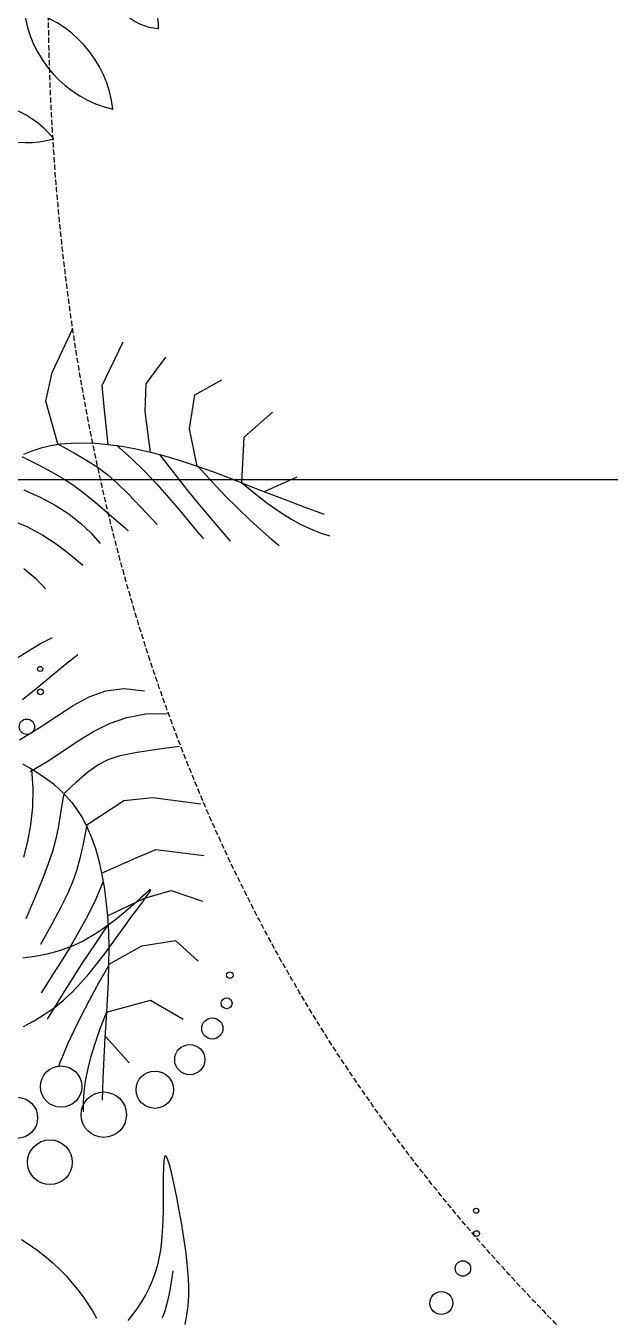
# Model space of a CAD drawing. Header units: millimetres. Extents: x -1030105 to 906887, y -616134 to 1220667.
# Drawn here: x -103531 to -102164, y 508935 to 511956 of the extents above; entities that cross this region are included whole.
import ezdxf
from ezdxf.enums import TextEntityAlignment as Align

# ---------------------------------------------------------------- set-up
doc = ezdxf.new("R2010")
doc.units = ezdxf.units.MM
doc.header["$MEASUREMENT"] = 0
for name, pattern in [('CENTER', [2, 1.25, -0.25, 0.25, -0.25]), ('DASH', [0.35, 0.25, -0.1]), ('DASHED', [0.75, 0.5, -0.25])]:
    doc.linetypes.add(name, pattern=pattern)
doc.layers.add('A-Furniture', color=143, linetype='Continuous')
doc.layers.add('A-Tree', color=98, linetype='Continuous')
doc.layers.add('A-Wall', color=6, linetype='Continuous', lineweight=9)
doc.styles.add('Arial_Bold', font='arialbd.ttf')

# ---------------------------------------------------------------- blocks, each defined once
blk = doc.blocks.new('FUR')
at = {"layer": 'A-Furniture', "color": 8, "linetype": 'DASH', "ltscale": 50}
blk.add_ellipse((-53035.26949044026, -10910.52595339995), major_axis=(-3439.503107609407, -3378.204462451687), ratio=0.7052025209358396, start_param=4.920108261293295, end_param=7.240346205038929, dxfattribs=at)
blk.add_open_spline([(-52657.18174468336, -15419.7190256638), (-53684.68530343773, -15761.4550650951), (-55944.28394347202, -15850.41732849472), (-58636.63205547673, -13705.47419053549), (-59018.49773840173, -10052.23631551804), (-57876.11176995137, -7685.960731683532), (-56880.61459291968, -6548.248811861849), (-56782.67322703003, -6441.870720701991)], degree=3, knots=[18289.98314026606, 18289.98314026606, 18289.98314026606, 18289.98314026606, 21462.80248467822, 24520.47386172318, 27657.55730020549, 31678.73250156143, 32103.72514403899, 32103.72514403899, 32103.72514403899, 32103.72514403899], dxfattribs=at)
blk = doc.blocks.new('12PPLT06')
at = {"color": 0, "linetype": 'ByBlock'}
for centre, radius, start, end in [((0.05000580291221723, 0.4504235863594772), 0.05243733333333332, 125.4093320015279, 202.7100879987564), ((-0.02874894708781284, 0.4729173363594157), 0.05243733333333332, 305.409332001528, 22.71008799875637), ((0.1770898862455468, 0.4065607530261275), 0.1137750833333333, 133.8116859996644, 194.3077339994046), ((-0.01192153042109112, 0.4605457530260821), 0.1137750833333333, 313.8116859996644, 14.3077339994046), ((-0.08610736375441519, 0.4282650030260982), 0.08348141666666667, 149.4737229994703, 231.7585849989431), ((-0.209690947087779, 0.4051008363594235), 0.08348141666666667, 329.4737229994703, 51.7585849989431), ((-0.02870544708775213, 0.4858358363594562), 0.08172058333333332, 192.3059549989146, 259.6848969995538), ((-0.1231813637544903, 0.388018753026131), 0.08172058333333332, 12.30595499891467, 79.68489699955371), ((0.2574144695788618, 0.4291249196928106), 0.1143496666666667, 163.4642289982347, 212.7905639989496), ((0.05166538624553851, 0.3997421696927859), 0.1143496666666667, 343.4642289982347, 32.79056399894964), ((-0.1922265304211734, 0.4144898363594223), 0.04510308333333333, 146.8150689989245, 244.0193430010408), ((-0.2497319470877528, 0.3986316696928043), 0.04510308333333333, 326.8150689989245, 64.01934300104078), ((0.2788443029122618, 0.349260669692768), 0.0671975, 104.1003569999932, 168.4650159990404), ((0.1966333029122396, 0.4278707530261272), 0.0671975, 284.1003569999932, 348.4650159990404), ((0.04061563624554765, 0.3678615030261199), 0.06638033333333333, 145.5247849991495, 220.8327339997949), ((-0.06433119708776758, 0.3620330863594745), 0.06638033333333333, 325.5247849991495, 40.83273399979491), ((0.3554936362455763, 0.2580414196927734), 0.1178019166666666, 100.3005050002654, 160.4476489979855), ((0.2234203862454933, 0.4133692530261044), 0.1178019166666666, 280.3005050002654, 340.4476489979855), ((-0.2982741137544664, 0.2994408363594232), 0.05821033333333332, 25.45365099960478, 116.6851970002433), ((0.2042821362455314, 0.3047935863594091), 0.05733175, 103.8913860003663, 198.9039470001594), ((0.1362783862455217, 0.3418740030261063), 0.05733175, 283.8913860003663, 18.90394700015941), ((-0.2718556137544894, 0.3764686696927697), 0.05821033333333332, 205.4536509996048, 296.6851970002433), ((-0.1618326970877888, 0.3338885863594498), 0.05570899999999999, 168.8066020017208, 257.6390980000355), ((-0.2284075304211157, 0.2902852530260986), 0.05570899999999999, 348.8066020017208, 77.6390980000354), ((-0.2877341970878433, 0.3336924196927953), 0.081791, 183.318928997754, 263.1903649993824), ((-0.3790860304211421, 0.2477432530261297), 0.081791, 3.318928997754036, 83.1903649993824), ((0.3801633862454992, 0.2704886696927815), 0.06404974999999999, 122.5817349989141, 207.1799880000926), ((0.2886953862455428, 0.295201419692745), 0.06404974999999999, 302.5817349989142, 27.17998800009267), ((-0.3812560304211203, 0.2554981696927712), 0.03687258333333333, 163.4933460002688, 274.4697340005599), ((-0.4137354470877881, 0.2292142530261572), 0.03687258333333333, 343.4933460002688, 94.46973400055995), ((0.4133008862455654, 0.1913606696927843), 0.04460749999999999, 59.98145399876235, 155.6675900021344), ((0.3949721362455421, 0.2483642530260965), 0.04460749999999999, 239.9814539987623, 335.6675900021344), ((0.3410773862455088, 0.143559919692791), 0.06633966666666666, 86.02821899989966, 161.3697620011935), ((0.2828089695789231, 0.2309330863594425), 0.06633966666666666, 266.0282189998997, 341.3697620011936), ((-0.3534903637544176, 0.1337669196927607), 0.06314383333333333, 22.57230599832171, 98.33354300052417), ((-0.3043353637544826, 0.2204817530261494), 0.06314383333333333, 202.5723059983217, 278.3335430005242), ((-0.4032495304211281, 0.08753425302614914), 0.08471958333333332, 69.72013800043797, 135.6489100009364), ((-0.4344656137544618, 0.2262255863594476), 0.08471958333333332, 249.720138000438, 315.6489100009364), ((0.4301350529121919, 0.07267058635943613), 0.09187275, 64.73526299976963, 140.5781150001319), ((0.398375552912178, 0.214096753026098), 0.09187275, 244.7352629997696, 320.5781150001318), ((-0.4154846970877699, 0.1406452530261504), 0.07996766666666667, 210.9482359987117, 290.5783939994005), ((-0.4559597804211464, 0.02465575302611001), 0.07996766666666667, 30.9482359987117, 110.5783939994005), ((0.4628914695788424, 0.03809850302610585), 0.06592175, 90.25287399973678, 173.5220829983265), ((0.3970997195789323, 0.1114569196927562), 0.06592175, 270.2528739997368, 353.5220829983265), ((-0.4501881137544999, 0.06701016969279294), 0.06300191666666666, 224.2576500004793, 288.5926609999777), ((-0.4752231970877574, -0.03667174697389441), 0.06300191666666666, 44.25765000047925, 108.5926609999777), ((0.3660280529121565, -0.04611683030722702), 0.06502333333333332, 58.87476399947934, 131.2135239983133), ((-0.3678316137544471, -0.06481383030725851), 0.06992266666666666, 60.50948500072646, 129.2919899988486), ((0.3567975529122194, 0.05846016969280754), 0.06502333333333332, 238.8747639994794, 311.2135239983133), ((-0.3776902804211204, 0.05016466969277644), 0.06992266666666666, 240.5094850007264, 309.2919899988486), ((0.4502331362455223, -0.04529299697387046), 0.04464991666666666, 28.19813599963577, 112.1917869995009), ((0.472719386245565, 0.01714758635941394), 0.04464991666666666, 208.1981359996358, 292.1917869995008), ((-0.3856936137544764, -0.1306236636405913), 0.09234183333333335, 100.8761590000109, 165.4479129982681), ((-0.4924966970877378, -0.01673874697391398), 0.09234183333333335, 280.8761590000109, 345.447912998268), ((0.4549324695789281, -0.02499216364057588), 0.08137058333333333, 209.1951969987626, 286.7189009994869), ((0.4073073862455274, -0.1426145803072529), 0.08137058333333333, 29.19519699876264, 106.7189009994869), ((-0.4111699470878349, -0.1962779969739188), 0.07279833333333333, 54.97446300017218, 151.3792250010594), ((-0.4332910304211666, -0.1017925803072046), 0.07279833333333333, 234.9744630001721, 331.3792250010594), ((0.4250529695789353, -0.2125242469738851), 0.07530733333333332, 71.37116599942652, 141.7535400009083), ((0.3899658862455908, -0.09454383030723079), 0.07530733333333332, 251.3711659994265, 321.7535400009083), ((0.2959620529121594, -0.2261938303071815), 0.06442966666666666, 28.80716499953392, 103.9198800004392), ((-0.2960180304211164, -0.2328259136405393), 0.06249758333333334, 87.17243400033057, 157.236468999614), ((-0.3505646137544929, -0.1462222469738776), 0.06249758333333334, 267.1724340003306, 337.236468999614), ((0.3369188029122441, -0.1326099136405503), 0.06442966666666666, 208.8071649995339, 283.9198800004392), ((-0.3988381137544295, -0.2663327469738874), 0.05835274999999999, 71.81924599980185, 140.0817599987332), ((-0.4253853637544509, -0.1734484969739185), 0.05835274999999999, 251.8192459998019, 320.0817599987332), ((0.4103808862455551, -0.2204391636405774), 0.04222583333333333, 179.2557220021193, 267.6286589995032), ((0.3664114695789138, -0.2620803303072137), 0.04222583333333333, 359.2557220021192, 87.62865899950317), ((-0.300776363754494, -0.299743496973889), 0.06498733333333333, 113.47529200124, 203.4559599996687), ((-0.3862814470877467, -0.2660029136405626), 0.06498733333333333, 293.47529200124, 23.45595999966874), ((0.39235880291222, -0.2358448303072294), 0.0967875, 186.54868600067, 256.8911319995395), ((0.2742512195789075, -0.3411484969738865), 0.0967875, 6.54868600067002, 76.89113199953944), ((-0.1213639470878363, -0.3477423303072271), 0.07992766666666666, 122.8873140000795, 186.7253339983677), ((-0.244141530421075, -0.2899841636405824), 0.07992766666666666, 302.8873140000795, 6.725333998367705), ((0.2217668862455255, -0.2893535803071927), 0.05859191666666665, 173.6499809978664, 254.651444999303), ((0.1480257195788752, -0.339375330307206), 0.05859191666666665, 353.6499809978664, 74.651444999303), ((-0.340438613754479, -0.2862961636405714), 0.08883749999999999, 271.6327640001786, 352.0267889979866), ((-0.2499286137544914, -0.3874203303071795), 0.08883749999999999, 91.63276400017855, 172.0267889979866), ((0.05309013624549408, -0.3604013303072122), 0.06279416666666666, 148.7876610017853, 221.5977109985612), ((-0.04757369708784154, -0.3695494969738888), 0.06279416666666666, 328.7876610017854, 41.5977109985612), ((0.2983952195788788, -0.2774710803072082), 0.08059875, 218.6962139995009, 286.2415449998232), ((0.2580326362455025, -0.405242830307202), 0.08059875, 38.6962139995009, 106.2415449998232), ((0.2468061362456027, -0.3953419969738832), 0.1233375833333333, 165.2071099987095, 218.3217489999709), ((0.0307931362455065, -0.4403295803072353), 0.1233375833333333, 345.2071099987095, 38.32174899997089), ((-0.2305322804211301, -0.4082693303071778), 0.04104691666666667, 76.54190600001937, 193.4774259998473), ((-0.2608957804211514, -0.3779159969738544), 0.04104691666666667, 256.5419060000193, 13.4774259998473), ((-0.09836994708780367, -0.3976454969738938), 0.07587533333333334, 159.1169870000139, 230.3606239999304), ((-0.2176659470877595, -0.4290285803072322), 0.07587533333333334, 339.1169870000139, 50.36062399993038), ((-0.01992978042107296, -0.45404366364059), 0.09055483333333332, 122.1169889999252, 201.7275270020464), ((-0.1521945304211769, -0.4108697469738445), 0.09055483333333332, 302.1169889999251, 21.72752700204642), ((0.2555320529122653, -0.3939920803072425), 0.05361883333333333, 156.775419000459, 231.2879719996091), ((0.1727245529122001, -0.4146869969738702), 0.05361883333333333, 336.7754190004591, 51.28797199960912), ((0.1123076362455393, -0.3978032469738935), 0.07050225, 185.3195600014627, 260.4189679995899), ((0.03037446957887369, -0.4738584136405564), 0.07050225, 5.319560001462722, 80.41896799958994), ((0.02146971957882471, -0.4669088303072328), 0.05212266666666666, 129.7475050001382, 206.0709009984855), ((-0.05867703042110151, -0.4497403303072076), 0.05212266666666666, 309.7475050001382, 26.07090099848551)]:
    blk.add_arc(centre, radius, start, end, dxfattribs=at)
blk = doc.blocks.new('CAY8')
at = {"color": 0, "linetype": 'ByBlock'}
for p, q in [((-547.8976246270013, 478.7643670731431), (-544.1796821026783, 486.0759427025205)), ((-571.5327550094498, 468.7203795911064), (-562.7692558582912, 484.6604688350799)), ((-552.2378574703671, 471.4762800804256), (-547.8976246270013, 478.7643670731431)), ((-589.4304392013855, 438.981980315295), (-596.901643756586, 467.0846054526355)), ((-580.1693130924887, 453.5487077955349), (-571.5327550094498, 468.7203795911064)), ((-563.3558424850034, 456.4411741642343), (-557.3430427254043, 464.0793322641348)), ((-557.3430427254043, 464.0793322641348), (-552.2378574703671, 471.4762800804256)), ((-636.5662247324271, 428.6222144886506), (-653.5600759691133, 455.288046018637)), ((-588.6113022684567, 439.0597984834767), (-580.1693130924887, 453.5487077955349)), ((-570.4189188410728, 448.4294563211461), (-563.3558424850034, 456.4411741642343)), ((-578.6749338867648, 439.91182927503), (-570.4189188410728, 448.4294563211461)), ((-545.6465846824412, 440.6873438338171), (-542.8466856381183, 443.4409075234453)), ((-596.7910946968968, 425.1679966897154), (-588.6113022684567, 439.0597984834767)), ((-588.2665497140533, 430.7559435653911), (-578.6749338867648, 439.91182927503)), ((-558.3191444899403, 429.9734251750142), (-550.8946011830685, 436.0960394694648)), ((-550.8946011830685, 436.0960394694648), (-545.6465846824412, 440.6873438338171)), ((-599.3364284162217, 420.8294497323895), (-636.5662247324271, 428.6222144886506)), ((-604.6410625383996, 411.7876474498207), (-596.7910946968968, 425.1679966897154)), ((-599.3364284162217, 420.8294497323895), (-588.2665497140533, 430.7559435653911)), ((-578.611448922833, 414.3599897771364), (-567.6486239530623, 422.6259316961387)), ((-567.6486239530623, 422.6259316961387), (-558.3191444899403, 429.9734251750142)), ((-678.0734329842799, 393.7791403493702), (-686.8762144922639, 417.7835319914611)), ((-612.0935779538177, 398.8330957977905), (-604.6410625383996, 411.7876474498207)), ((-590.9360287491272, 405.4820301638774), (-578.611448922833, 414.3599897771364)), ((-619.0810131028902, 386.2186867695873), (-612.0935779538177, 398.8330957977905)), ((-604.3507727816232, 396.2984836016421), (-590.9360287491272, 405.4820301638774)), ((-565.658511054402, 395.6189895868538), (-552.825896540895, 403.5059459157656)), ((-650.7699329877487, 384.9076954243228), (-678.0734329842799, 393.7791403493702)), ((-618.584090370261, 387.1157808347289), (-604.3507727816232, 396.2984836016421)), ((-584.247710908834, 384.3279310123489), (-575.8167769597767, 389.4095565662665)), ((-575.8167769597767, 389.4095565662665), (-565.658511054402, 395.6189895868538)), ((-619.0810131028902, 386.2186867695873), (-650.7699329877487, 384.9076954243228)), ((-625.5357401460114, 373.8587654003877), (-619.0810131028902, 386.2186867695873)), ((-599.7156495402796, 375.3492389420953), (-591.8983295521448, 379.8243970848216)), ((-591.8983295521448, 379.8243970848216), (-584.247710908834, 384.3279310123489)), ((-574.4200371001843, 372.099892603519), (-565.3800775115142, 377.4240045546339)), ((-565.3800775115142, 377.4240045546339), (-558.2453030678498, 381.8184804738576)), ((-693.6758989986392, 355.0499669859219), (-712.8890544380174, 374.8854214785479)), ((-631.3994141748826, 361.6904038272933), (-625.5357401460114, 373.8587654003877)), ((-619.6384601561858, 364.2851866465226), (-608.646687524988, 370.3527407429083)), ((-608.646687524988, 370.3527407429083), (-599.7156495402796, 375.3492389420953)), ((-584.9695155495629, 365.8816839189694), (-574.4200371001843, 372.099892603519)), ((-636.6508220037485, 349.7415826013257), (-631.3994141748826, 361.6904038272933)), ((-633.6379840854916, 356.5968608122657), (-619.6384601561858, 364.2851866465226)), ((-609.0143638965292, 350.9051335465356), (-596.6328465763345, 358.8049178003585)), ((-596.6328465763345, 358.8049178003585), (-584.9695155495629, 365.8816839189694)), ((-670.9453708972196, 350.6849816298218), (-693.6758989986392, 355.0499669859219)), ((-636.6508220037485, 349.7415826013257), (-670.9453708972196, 350.6849816298218)), ((-641.2780333780956, 338.0630093762829), (-636.6508220037485, 349.7415826013257)), ((-621.7184012255875, 342.2178704560229), (-609.0143638965292, 350.9051335465356)), ((-592.637325719812, 334.3726107004568), (-576.0284738239261, 345.5197232080263)), ((-697.9466793218653, 318.6801276090646), (-731.255443430693, 341.5852175242781)), ((-645.2691180435413, 326.7053918047186), (-641.2780333780956, 338.0630093762829)), ((-634.3492922808491, 332.7786678285865), (-621.7184012255875, 342.2178704560229)), ((-605.4811710741324, 325.5350673081357), (-592.637325719812, 334.3726107004568)), ((-391.0259884409297, 313.6002125650575), (-390.4267262721751, 334.7071972291542)), ((-351.6444381290403, 305.9986172525332), (-340.1534032631444, 344.7551964492395)), ((-308.5530443902589, 301.6923264840461), (-297.061983541249, 340.4489056807524)), ((-648.6121457452446, 315.7194375404306), (-645.2691180435413, 326.7053918047186)), ((-646.5113707772962, 322.6230649631416), (-634.3492922808491, 332.7786678285865)), ((-615.4958268877363, 318.1715601385531), (-605.4811710741324, 325.5350673081357)), ((-421.5420808075341, 311.3281378751144), (-419.1543394197997, 328.9654699182738)), ((-272.6435279554989, 308.8694714781032), (-259.7160812525308, 333.2717606866954)), ((-680.2329728184977, 317.4555118675944), (-697.9466793218653, 318.6801276090646)), ((-648.6121457452446, 315.7194375404306), (-680.2329728184977, 317.4555118675944)), ((-651.2951862294121, 305.1558542372168), (-648.6121457452446, 315.7194375404306)), ((-623.6171101610798, 311.4465562997229), (-615.4958268877363, 318.1715601385531)), ((-590.7774758424621, 307.6114331433655), (-574.9392801734193, 321.0010172600687)), ((-445.2294315263698, 296.5734653264026), (-440.7000492807474, 313.1757622465902)), ((-391.1564333499318, 297.2719065580695), (-391.0259884409297, 313.6002125650575)), ((-230.9884681044477, 305.9986172525332), (-210.8791440974583, 321.7883249242168)), ((-715.3581781947996, 279.028493827509), (-748.6669503327048, 301.9335590316932)), ((-653.306309241334, 295.0653495479582), (-651.2951862294121, 305.1558542372168)), ((-637.9228270878284, 296.5699270447385), (-630.7808378940299, 304.5245228991353)), ((-630.7808378940299, 304.5245228991353), (-623.6171101610798, 311.4465562997229)), ((-603.0118213109217, 297.091323415867), (-590.7774758424621, 307.6114331433655)), ((-421.0964048802834, 295.1873359887049), (-421.5420808075341, 311.3281378751144)), ((-353.0808239829985, 281.5963091846588), (-351.6444381290403, 305.9986172525332)), ((-269.7707562475825, 285.9025999530804), (-272.6435279554989, 308.8694714781032)), ((-230.9884681044477, 277.2900184166301), (-230.9884681044477, 305.9986172525332)), ((-654.6335845261692, 285.4986311265184), (-653.306309241334, 295.0653495479582)), ((-645.9788947420802, 286.7472358445466), (-637.9228270878284, 296.5699270447385)), ((-612.5217856617437, 288.5280270541789), (-603.0118213109217, 297.091323415867)), ((-577.6071478449066, 290.0482711874592), (-567.9455296462675, 296.0741099502284)), ((-445.7526216636088, 281.3424042414572), (-445.2294315263698, 296.5734653264026)), ((-418.3587613015388, 280.162064025355), (-421.0964048802834, 295.1873359887049)), ((-390.5339887516147, 284.5272948365182), (-391.1564333499318, 297.2719065580695)), ((-304.2438868283843, 284.4671634106871), (-308.5530443902589, 301.6923264840461)), ((-275.45694403177, 291.7767229568726), (-276.2150402083917, 291.9934766523456)), ((-276.2150402083917, 291.9934766523456), (-275.565391181115, 290.5095494208235)), ((-273.4350054093502, 290.0593684473224), (-275.45694403177, 291.7767229568726)), ((-185.02430265775, 277.2900184166301), (-164.9149786507605, 301.6923264840461)), ((-655.8848578575689, 274.2209164059841), (-645.9788947420802, 286.7472358445466)), ((-655.2733761152977, 276.4878744785183), (-654.6335845261692, 285.4986311265184)), ((-626.886447339506, 273.621230332692), (-620.1868379770876, 281.008883034252)), ((-620.1868379770876, 281.008883034252), (-612.5217856617437, 288.5280270541789)), ((-596.5564242582095, 274.0310007820026), (-587.18413294725, 282.6942579446059)), ((-587.18413294725, 282.6942579446059), (-577.6071478449066, 290.0482711874592)), ((-443.0837772757277, 266.8528885294163), (-445.7526216636088, 281.3424042414572)), ((-388.8745823986083, 274.171393028797), (-390.5339887516147, 284.5272948365182)), ((-337.8384492674795, 247.9505052750046), (-353.0808239829985, 281.5963091846588)), ((-296.1236186878577, 253.8574933017753), (-304.2438868283843, 284.4671634106871)), ((-275.565391181115, 290.5095494208235), (-273.4423022445098, 287.1957228446499)), ((-273.4423022445098, 287.1957228446499), (-270.0929109040862, 282.2062252904234)), ((-270.2931270996905, 287.0414932372678), (-273.4350054093502, 290.0593684473224)), ((-266.175211861153, 282.923177440347), (-270.2931270996905, 287.0414932372678)), ((-270.0929109040862, 282.2062252904234), (-265.8425627180895, 275.7661468222304)), ((-260.0703836181037, 252.9950194222129), (-269.7707562475825, 285.9025999530804)), ((-261.2251624515102, 277.9045011694125), (-266.175211861153, 282.923177440347)), ((-692.5940717337708, 270.1216818066041), (-715.3581781947996, 279.028493827509)), ((-655.8848578575689, 274.2209164059841), (-692.5940717337708, 270.1216818066041)), ((-655.2552251821671, 267.9911265215214), (-655.2733761152977, 276.4878744785183)), ((-633.5000828310276, 265.4524079250568), (-626.886447339506, 273.621230332692)), ((-605.6039610828284, 264.077430259722), (-596.5564242582095, 274.0310007820026)), ((-565.2503653531367, 267.8661475583813), (-558.0438664393787, 274.1437243500568)), ((-558.0438664393787, 274.1437243500568), (-552.3840324641915, 278.9354566136408)), ((-413.8705997349225, 265.8713217517015), (-418.3587613015388, 280.162064025355)), ((-385.8941420438041, 265.0092167622515), (-388.8745823986083, 274.171393028797)), ((-265.8425627180895, 275.7661468222304), (-261.0166032459438, 268.1005775022586)), ((-255.5868816293205, 272.1855445386263), (-261.2251624515102, 277.9045011694125)), ((-249.4042721525529, 265.966387661103), (-255.5868816293205, 272.1855445386263)), ((-219.9492264649725, 247.5571832707883), (-230.9884681044477, 277.2900184166301)), ((-180.9310226004291, 239.474281286648), (-185.02430265775, 277.2900184166301)), ((-52.02395984573923, 270.4064797614428), (-54.57019617895094, 269.4547824678757)), ((-46.71711464213695, 271.2537488633479), (-52.02395984573923, 270.4064797614428)), ((-39.14426508454744, 271.9860592955974), (-46.71711464213695, 271.2537488633479)), ((-29.80001569015985, 272.5928805798048), (-39.14426508454744, 271.9860592955974)), ((-19.17897097616333, 273.063682238304), (-29.80001569015985, 272.5928805798048)), ((-7.775735458961208, 273.3879337932322), (-19.17897097616333, 273.063682238304)), ((3.915086343864459, 273.5551047661374), (-7.775735458961208, 273.3879337932322)), ((15.39888991597581, 273.5546646793537), (3.915086343864459, 273.5551047661374)), ((26.27171896149412, 273.3701961963689), (15.39888991597581, 273.5546646793537)), ((36.49221007253254, 272.9617345456809), (26.27171896149412, 273.3701961963689)), ((46.10964806290758, 272.2834280975312), (36.49221007253254, 272.9617345456809)), ((55.17331774532249, 271.2894252227507), (46.10964806290758, 272.2834280975312)), ((63.73250393392118, 269.9338742911223), (55.17331774532249, 271.2894252227507)), ((71.83649144186529, 268.1709236730185), (63.73250393392118, 269.9338742911223)), ((-654.6169671874286, 259.9479020245217), (-655.2552251821671, 267.9911265215214)), ((-653.3964375894411, 252.2977157580845), (-654.6169671874286, 259.9479020245217)), ((-640.9072135342049, 255.5897547883451), (-633.5000828310276, 265.4524079250568)), ((-614.2066827263461, 252.8524769373125), (-605.6039610828284, 264.077430259722)), ((-582.4989637882372, 249.9420441519487), (-573.5524306534335, 259.8748721793545)), ((-573.5524306534335, 259.8748721793545), (-565.2503653531367, 267.8661475583813)), ((-472.0234123269674, 249.7423851020376), (-479.4823374234238, 262.9357284280577)), ((-438.0370559442217, 252.4752277267635), (-443.0837772757277, 266.8528885294163)), ((-408.1733698438602, 251.9341089335303), (-413.8705997349225, 265.8713217517015)), ((-381.3085954391117, 255.8457816656028), (-385.8941420438041, 265.0092167622515)), ((-261.0166032459438, 268.1005775022586), (-255.940378045043, 259.4346073942015)), ((-255.940378045043, 259.4346073942015), (-250.9392326744182, 249.9933265614909)), ((-242.8191512641624, 259.4148060442985), (-249.4042721525529, 265.966387661103)), ((-235.9649941446241, 252.569356772643), (-242.8191512641624, 259.4148060442985)), ((-54.57019617895094, 269.4547824678757), (-54.02760572200168, 268.4074141167748)), ((-54.02760572200168, 268.4074141167748), (-50.73351694807025, 267.2660384696883)), ((-50.73351694807025, 267.2660384696883), (-45.19164492716482, 266.0305459429892)), ((-45.19164492716482, 266.0305459429892), (-37.90570473053776, 264.7008269544258)), ((-37.90570473053776, 264.7008269544258), (-29.37941142806631, 263.2767719212225)), ((-29.37941142806631, 263.2767719212225), (-20.11648009087185, 261.7582712602107)), ((-20.11648009087185, 261.7582712602107), (-10.62062578915902, 260.1452153895316)), ((-10.62062578915902, 260.1452153895316), (-1.3955635933944, 258.4374947255583)), ((51.87581483966096, 257.0350434051888), (41.09169775364899, 260.3470473348807)), ((79.53456508290583, 265.9547217387462), (71.83649144186529, 268.1709236730185)), ((86.87600967007347, 263.239416858547), (79.53456508290583, 265.9547217387462)), ((-651.6314718484628, 244.980082491662), (-653.3964375894411, 252.2977157580845)), ((-649.9873085311319, 243.1206098985076), (-640.9072135342049, 255.5897547883451)), ((-622.2445284930855, 240.3750713749123), (-614.2066827263461, 252.8524769373125)), ((-591.638866205516, 237.8398094163804), (-582.4989637882372, 249.9420441519487)), ((-464.3901957457329, 236.8827186455765), (-472.0234123269674, 249.7423851020376)), ((-431.4266152527471, 237.579731370899), (-438.0370559442217, 252.4752277267635)), ((-401.8085212915812, 237.9694253371508), (-408.1733698438602, 251.9341089335303)), ((-374.8338703377503, 245.4861033667858), (-381.3085954391117, 255.8457816656028)), ((-343.5687643356123, 245.4265780708174), (-335.493485770201, 248.06948014915)), ((-337.8384492674795, 247.9505052750046), (-322.8641005922091, 242.4002200870182)), ((-335.493485770201, 248.06948014915), (-326.7260404698445, 250.2454791255386)), ((-326.7260404698445, 250.2454791255386), (-317.2173999558927, 251.9394438896943)), ((-317.2173999558927, 251.9394438896943), (-306.9992885301599, 253.1448896754246)), ((-306.9992885301599, 253.1448896754246), (-296.1236186878577, 253.8574933017753)), ((-296.1236186878577, 253.8574933017753), (-284.6423029247217, 254.0729315885128)), ((-288.9087036753826, 253.9928757754769), (-275.4918624506372, 245.5643056430799)), ((-284.6423029247217, 254.0729315885128), (-272.6072537363561, 253.7868813553378)), ((-272.6072537363561, 253.7868813553378), (-260.0703836181037, 252.9950194222129)), ((-260.0703836181037, 252.9950194222129), (-247.0836050655689, 251.6930226083805)), ((-252.6196084867534, 252.2480377560005), (-240.9814852950494, 241.3095226391324)), ((-250.9392326744182, 249.9933265614909), (-246.3385126922494, 240.0018250665762)), ((-247.0836050655689, 251.6930226083805), (-233.6988305749455, 249.8765677337378)), ((-228.9731904581549, 245.4362923239914), (-235.9649941446241, 252.569356772643)), ((-233.6988305749455, 249.8765677337378), (-219.9492264649725, 247.5571832707883)), ((-160.6058210888859, 235.6625661346134), (-136.1873655026775, 251.4522926655791)), ((-1.3955635933944, 258.4374947255583), (7.151859706931646, 256.6293504591904)), ((7.151859706931646, 256.6293504591904), (15.00227044485837, 254.6924268735402)), ((15.00227044485837, 254.6924268735402), (22.23316323518702, 252.5927190258535)), ((22.23316323518702, 252.5927190258535), (28.92203269271886, 250.296221972787)), ((28.92203269271886, 250.296221972787), (35.14637343153481, 247.7689307707351)), ((60.76757117804118, 253.8590605373265), (51.87581483966096, 257.0350434051888)), ((67.98210746725272, 250.8498125095521), (60.76757117804118, 253.8590605373265)), ((73.73456440693735, 248.0380130994035), (67.98210746725272, 250.8498125095521)), ((78.24008269647493, 245.4543760838951), (73.73456440693735, 248.0380130994035)), ((-600.5210393523212, 223.340313912473), (-591.638866205516, 237.8398094163804)), ((-557.3938696261157, 229.9603691298271), (-547.8639402056051, 238.0879167608673)), ((-547.8639402056051, 238.0879167608673), (-537.9849778138796, 245.057826870021)), ((-493.3728756879118, 233.6160358910729), (-496.7188897224969, 244.2751476715221)), ((-424.066612782799, 221.536708998372), (-431.4266152527471, 237.579731370899)), ((-395.317503742297, 223.5962707292001), (-401.8085212915812, 237.9694253371508)), ((-366.1858944916949, 232.7351974941284), (-374.8338703377503, 245.4861033667858)), ((-364.3337663431721, 234.8693801853242), (-357.9196879496576, 238.8092353924603)), ((-357.9196879496576, 238.8092353924603), (-351.0210928378638, 242.3340655863303)), ((-351.0210928378638, 242.3340655863303), (-343.5687643356123, 245.4265780708174)), ((-322.8641005922091, 242.4002200870182), (-311.0327043052803, 237.7738229602128)), ((-311.0327043052803, 237.7738229602128), (-301.2604380493412, 233.4394929006539)), ((-275.4918624506372, 245.5643056430799), (-262.6114872929738, 236.4684884238177)), ((-246.3385126922494, 240.0018250665762), (-242.4635636572402, 229.6851929732165)), ((-240.9814852950494, 241.3095226391324), (-231.8142538924858, 232.7307029825552)), ((-221.9751298696265, 238.0218651765917), (-228.9731904581549, 245.4362923239914)), ((-215.1022020440414, 230.3323278085609), (-221.9751298696265, 238.0218651765917)), ((-219.9492264649725, 247.5571832707883), (-205.7929743512486, 244.8098043039008)), ((-218.9424817393719, 247.3617989796421), (-205.8108754148689, 236.6627207476431)), ((-205.7929743512486, 244.8098043039008), (-191.1695096730964, 241.725217570247)), ((-191.1695096730964, 241.725217570247), (-176.0182678697729, 238.3942098074567)), ((-180.9310226004291, 239.474281286648), (-168.0695853121852, 232.013656301724)), ((-176.0182678697729, 238.3942098074567), (-160.2786843797494, 234.9075677534875)), ((35.14637343153481, 247.7689307707351), (40.98368006637065, 244.9768404768129)), ((40.98368006637065, 244.9768404768129), (46.5114472117657, 241.8859461474149)), ((46.5114472117657, 241.8859461474149), (51.8071694825212, 238.4622428392631)), ((51.8071694825212, 238.4622428392631), (56.93608432047222, 234.6826035354261)), ((-488.4286817521916, 221.3224016567492), (-493.3728756879118, 233.6160358910729)), ((-456.83089674443, 224.1828769493968), (-464.3901957457329, 236.8827186455765)), ((-375.985239665386, 225.8137655163755), (-370.3325446909785, 230.5317926611697)), ((-370.3325446909785, 230.5317926611697), (-364.3337663431721, 234.8693801853242)), ((-365.5941554632645, 232.7310793165179), (-350.9293902984045, 227.9485734774444)), ((-350.9293902984045, 227.9485734774444), (-339.2605204977717, 223.9517009842257)), ((-301.2604380493412, 233.4394929006539), (-292.4634794650101, 228.7654089153893)), ((-292.4634794650101, 228.7654089153893), (-283.5580061944765, 223.1197500113358)), ((-262.6114872929738, 236.4684884238177), (-250.4236456903, 227.0707428679107)), ((-250.4236456903, 227.0707428679107), (-239.084405130392, 217.7363877253829)), ((-242.4635636572402, 229.6851929732165), (-239.5677797067747, 219.2414261919348)), ((-231.8142538924858, 232.7307029825552), (-224.3024592071142, 225.7807839658217)), ((-208.4857966457475, 222.3739326986051), (-215.1022020440414, 230.3323278085609)), ((-205.8108754148689, 236.6627207476431), (-192.9314197323383, 226.742412977308)), ((-192.9314197323383, 226.742412977308), (-180.6794737762229, 217.7644814190007)), ((-168.0695853121852, 232.013656301724), (-156.3978482512011, 225.7208118497165)), ((-160.2786843797494, 234.9075677534875), (-143.8901946426759, 231.3560781446595)), ((-143.8901946426759, 231.3560781446595), (-126.7922340978093, 227.8305277189302)), ((-126.7922340978093, 227.8305277189302), (-108.9242381845379, 224.421703213864)), ((56.93608432047222, 234.6826035354261), (61.91440047853575, 230.5674129213457)), ((61.91440047853575, 230.5674129213457), (66.74606953771035, 226.1479336097927)), ((-482.3386541822165, 207.5884679366663), (-488.4286817521916, 221.3224016567492)), ((-449.5937243877688, 211.4690079040902), (-456.83089674443, 224.1828769493968)), ((-416.7712061167895, 203.7164701459933), (-424.066612782799, 221.536708998372)), ((-389.2417668584512, 208.4336448758568), (-395.317503742297, 223.5962707292001)), ((-386.536456254702, 215.2882704434614), (-381.3610679386384, 220.7325914474513)), ((-381.3610679386384, 220.7325914474513), (-375.985239665386, 225.8137655163755)), ((-339.2605204977717, 223.9517009842257), (-329.4477829553271, 220.1860648017555)), ((-329.4477829553271, 220.1860648017555), (-320.3514145645731, 216.0972678942071)), ((-320.3514145645731, 216.0972678942071), (-310.8316522195364, 211.13091322726)), ((-283.5580061944765, 223.1197500113358), (-273.4601958785552, 215.8706951949516)), ((-273.4601958785552, 215.8706951949516), (-261.0862261596321, 206.3864234732191)), ((-239.5677797067747, 219.2414261919348), (-237.616749291321, 208.7601440256785)), ((-239.084405130392, 217.7363877253829), (-228.7498331006991, 208.8307417467167)), ((-224.3024592071142, 225.7807839658217), (-217.6306461669865, 219.7289707697291)), ((-217.6306461669865, 219.7289707697291), (-210.9833597006782, 213.8444685738305)), ((-202.2573033394201, 214.1529323244486), (-208.4857966457475, 222.3739326986051)), ((-180.6794737762229, 217.7644814190007), (-169.4303966288699, 209.8925318219717)), ((-156.3978482512011, 225.7208118497165), (-145.7458545903773, 220.5009664513509)), ((-145.7458545903773, 220.5009664513509), (-135.9436475026141, 216.259338625061)), ((-135.9436475026141, 216.259338625061), (-126.8212701596331, 212.9011468912449)), ((66.74606953771035, 226.1479336097927), (71.43504307892908, 221.4554282129484)), ((71.43504307892908, 221.4554282129484), (75.98527268188082, 216.5211593420117)), ((-396.7141912121133, 203.0162115733274), (-391.6166716450225, 209.4116316665695)), ((-391.6166716450225, 209.4116316665695), (-386.536456254702, 215.2882704434614)), ((-391.1627954239866, 209.8690276816069), (-374.9443678622247, 208.2538321970806)), ((-374.9443678622247, 208.2538321970806), (-359.6323272642385, 205.4977095190279)), ((-359.6323272642385, 205.4977095190279), (-345.2817784571434, 201.7089942900438)), ((-310.8316522195364, 211.13091322726), (-299.7487328133266, 204.7326037654802)), ((-261.0862261596321, 206.3864234732191), (-245.3522746787185, 194.0351138525966)), ((-237.616749291321, 208.7601440256785), (-236.5041094411408, 198.3038716249448)), ((-228.7498331006991, 208.8307417467167), (-219.5759970891286, 200.7191236816088)), ((-210.9833597006782, 213.8444685738305), (-203.5451447357173, 207.3964825583989)), ((-203.5451447357173, 207.3964825583989), (-194.5005462004174, 199.6542179035769)), ((-196.5481117894724, 205.6755791647975), (-202.2573033394201, 214.1529323244486)), ((-191.4677133838977, 196.9470836177225), (-196.5481117894724, 205.6755791647975)), ((-169.4303966288699, 209.8925318219717), (-159.5595473745907, 203.290169935799)), ((-126.8212701596331, 212.9011468912449), (-118.2087657349894, 210.3316097692532)), ((-118.2087657349894, 210.3316097692532), (-109.936177400994, 208.4559457785017)), ((-109.936177400994, 208.4559457785017), (-101.8335483302853, 207.1793734387993)), ((-345.2817784571434, 201.7089942900438), (-331.9478262690373, 196.9960211508242)), ((-331.9478262690373, 196.9960211508242), (-319.6855755274282, 191.4671247433089)), ((-299.7487328133266, 204.7326037654802), (-285.9628932402975, 196.3479424730413)), ((-285.9628932402975, 196.3479424730413), (-268.3343703936243, 185.4225323160808)), ((-236.5041094411408, 198.3038716249448), (-236.1234971868234, 187.9351341406236)), ((-219.5759970891286, 200.7191236816088), (-211.7189645826711, 193.766852280869)), ((-194.5005462004174, 199.6542179035769), (-183.0341090234851, 189.8868797891791)), ((-187.0380063996399, 187.9684877633354), (-191.4677133838977, 196.9470836177225)), ((-159.5595473745907, 203.290169935799), (-151.4422850958636, 198.1210015104534)), ((-151.4422850958636, 198.1210015104534), (-145.4539688762798, 194.5486322947272)), ((-145.4539688762798, 194.5486322947272), (-141.9699577989722, 192.7366680390496)), ((-236.1234971868234, 187.9351341406236), (-236.3685495571899, 177.7164567224263)), ((-211.7189645826711, 193.766852280869), (-205.3348030698889, 188.3392462946522)), ((-183.2589908366335, 178.7397916012433), (-187.0380063996399, 187.9684877633354)), ((50.64786911415467, 182.7330549730123), (57.06197494936532, 185.7821924145919)), ((57.06197494936532, 185.7821924145919), (63.51987767786522, 188.5187044715731)), ((63.51987767786522, 188.5187044715731), (70.06537378661778, 190.9300861875254)), ((-180.1306666954679, 169.2609951314462), (-183.2589908366335, 178.7397916012433)), ((31.51191658297648, 171.6942589806658), (37.85928394853727, 175.7052405252198)), ((37.85928394853727, 175.7052405252198), (44.24419140643477, 179.3785866987109)), ((44.24419140643477, 179.3785866987109), (50.64786911415467, 182.7330549730123)), ((12.88275347626222, 157.4479274056957), (19.00488150370256, 162.5843598923839)), ((19.00488150370256, 162.5843598923839), (25.22085915357638, 167.326884593569)), ((25.22085915357638, 167.326884593569), (31.51191658297648, 171.6942589806658)), ((0.9951256633230514, 145.9183091902178), (6.873244915144824, 151.8988296624175)), ((6.873244915144824, 151.8988296624175), (12.88275347626222, 157.4479274056957)), ((-4.725534987095671, 139.4886505917038), (0.9951256633230514, 145.9183091902178))]:
    blk.add_line(p, q, dxfattribs=at)
for centre, radius in [((31.48148599150772, 518.0783178529473), 2.131378200259296), ((50.36470363338049, 515.3824966244883), 2.431098301469456), ((77.3407325483222, 499.5445846276652), 6.40257541686573), ((102.9679639149708, 477.1356083871815), 9.60384426601566), ((-195.128272702952, 346.0487209166113), 2.81873166861981), ((-172.4258827462818, 339.7466843330785), 4.545372486394402), ((-153.5072244487073, 324.6217852167556), 8.822843673474523), ((-130.8048344920371, 301.93442711227), 12.60709149153757), ((-110.6249409691791, 269.1638217898453), 15.59099735597442), ((-96.75127553968741, 223.7891244401562), 18.94813183971715), ((-472.5185140084923, 230.0783178529473), 2.131378200259296), ((-453.6352963666195, 227.3824966244883), 2.431098301469456), ((-426.6592674516778, 211.5445846276652), 6.40257541686573), ((-125.5393248780292, 192.3368960959069), 17.24927962176853), ((-64.67465038265618, 173.1292075637557), 18.66978943225168), ((-105.5799740842103, 151.945839492686), 17.14734747035369)]:
    blk.add_circle(centre, radius, dxfattribs=at)
blk = doc.blocks.new('CÂY')
at = {"layer": 'A-Tree', "color": 8, "ltscale": 10, "xscale": 2800, "yscale": 2800, "zscale": 2800}
blk.add_blockref('12PPLT06', (-15171.32227156353, 3574.021445036517), dxfattribs=at)
at = {"layer": 'A-Tree', "color": 8, "ltscale": 10, "xscale": 2.803183510899544, "yscale": 2.803183510899544, "zscale": 2.803183510899544, "rotation": 279.0824280019125}
blk.add_blockref('CAY8', (-14732.21739931472, -69.75649958464783), dxfattribs=at)
blk = doc.blocks.new('BỐ TRÍ LAY OUT')
at = {"layer": 'A-Furniture', "color": 3}
for name, p in [('CÂY', (4286.75486311756, 4469.288343299762)), ('FUR', (48783.7433631176, 18654.71482977469))]:
    blk.add_blockref(name, p, dxfattribs=at)
blk = doc.blocks.new('*U1486')
at = {"color": 8, "linetype": 'CENTER', "ltscale": 500}
blk.add_line((-6392.643045294039, 7811.817619178139), (-6055.4829418041, 7811.817619178139), dxfattribs=at)
at = {"style": 'Arial_Bold'}
blk.add_attdef('TRUC', text='', height=2.5, dxfattribs=at).set_placement((-6401.947800032925, 7811.817619178007), align=Align.MIDDLE_CENTER)
blk = doc.blocks.new('TRỤC')
at = {"color": 0, "xscale": 199.9999999999901, "yscale": 199.9999999999901, "zscale": 199.9999999999901}
blk.add_blockref('*U1486', (1270336.330398384, -1556063.523835555), dxfattribs=at)
blk = doc.blocks.new('TƯỜNG KIẾN TRÚC')
at = {"color": 0, "const_width": 50}
blk.add_lwpolyline([(-57246.21905261721, -42602.37068987137), (-59409.74643573305, -42969.45567016874, 0.3659412979444954), (-61135.38700251374, -45121.87329179677, 0.0450071005246337), (-60690.77560484735, -49470.92558191495, 0.1620892894414481), (-56830.91708503431, -56364.14356976992, 0.1933850795687879), (-54279.94149597501, -57092.5587343435, 0.2015619879370782), (-51129.45223710453, -55388.36867325811, 392.1318763364482)], format="xyb", dxfattribs=at)
blk = doc.blocks.new('KIẾN TRÚC')
h = blk.add_hatch(color=9)
h.dxf.hatch_style = 1
edge = h.paths.add_edge_path(flags=16)
edge.add_line((62281.95049999998, 27412.02927138517), (55232.82389649404, 27412.02927138505))
edge.add_arc((32545.50878812408, 30716.66293956665), 22926.72829924391, 284.53695158247865, 351.7125813344091, ccw=False)
edge.add_line((38300.21700792988, 8523.911784915952), (13217.51784992669, 8523.911784910597))
edge.add_arc((23753.10182550838, 24110.84943410289), 18813.58963585476, 227.7677182561868, 235.9442986410003, ccw=False)
edge.add_arc((7788.819823088517, 12733.3910908635), 4187.039666959467, 236.0590124962323, 322.4360737019827, ccw=False)
edge.add_arc((13873.5970987339, 18503.25729619298), 12505.26566685072, 190.8327360748526, 227.6605687844487, ccw=False)
edge.add_arc((25477.52443721271, 20792.18331255531), 24332.69085544715, 180.6832153365221, 190.991126688788, ccw=False)
edge.add_arc((3282.93561756362, 20557.21277457592), 2137.084471138149, 101.08076224722828, 181.479400931386, ccw=False)
edge.add_line((2872.204064266523, 22654.45611475036), (4986.06665855035, 23013.11448664329))
edge.add_arc((28039.69241930227, 24288.4119512235), 23088.87273861522, 153.2014320220877, 183.1663029992741, ccw=False)
edge.add_arc((10232.26976538847, 40544.64471371844), 6483.106001901682, 182.8401094538115, 244.3962742115525, ccw=False)
edge.add_arc((-6425.00274742386, 39970.86676714511), 10185.26120742048, 1.420812516492314, 26.70695635716553)
edge.add_arc((10590.58143904217, 49414.25633883046), 9292.69259551461, 144.7133172211654, 211.5754885360199, ccw=False)
edge.add_arc((-12326.15115191392, 64090.21360378864), 17935.64217367859, 328.7375359512051, 356.1899532233969)
edge.add_arc((16735.32676788772, 62308.59922571364), 11181.04393981935, 84.1243873636841, 176.9761863570094, ccw=False)
edge.add_arc((20708.98128665387, 99752.52490135818), 26473.21942281876, 263.8653720447036, 288.4869561324928)
edge.add_arc((35667.35201082098, 54479.70646712999), 21207.13938727637, 73.35106851793267, 108.03023985438841, ccw=False)
edge.add_arc((44765.46109434243, 84516.17499720305), 10177.42256554817, 252.7258710955127, 285.7130125077479)
edge.add_arc((49658.99676799333, 68415.98596348311), 6655.601145545619, 49.49953772748103, 108.7311152981473, ccw=False)
edge.add_arc((48035.04809900769, 66009.84854850778), 9545.540963997893, -2.328829575281418, 51.46764420018991, ccw=False)
edge.add_line((57572.70516659174, 65621.96975748474), (49483.50000000001, 65623.9117849106))
edge.add_line((49483.50000000001, 65623.9117849106), (62281.95049999965, 65623.9117849191))
edge.add_line((62281.95049999965, 65623.9117849191), (62281.95049999998, 27412.02927138517))
h.paths.add_polyline_path([(0, 77895.5), (64428.50000000001, 77895.5), (64428.50000000001, -0.577250000089407), (-1.792749999687658, 0.577250000089407)])
at = {"color": 3}
blk.add_blockref('TRỤC', (5188.757962470409, 8718.304113260703), dxfattribs=at)
at = {"layer": 'A-Wall'}
blk.add_blockref('TƯỜNG KIẾN TRÚC', (62285.79396247002, 65615.61311326921), dxfattribs=at)

msp = doc.modelspace()

# ---------------------------------------------------------------- linework, layer by layer
at = {"color": 1, "linetype": 'DASHED', "ltscale": 1000, "const_width": 50}
msp.add_lwpolyline([(-95670.36382637039, 506057.7127576224, -0.1976179126471055), (-98776.4909959755, 504407.8530505756, -0.1933850795687879), (-101327.4665850348, 505136.2682151492, -0.1620892894414481), (-105187.3251048478, 512029.4862030041, -0.0450071005246337), (-105631.9365025142, 516378.5384931223, -0.3659412979444954), (-103906.2959357335, 518530.9561147504), (-101743.9030274843, 518897.8486090698, -0.1357393945070406), (-99338.88206733699, 530570.340333024, -0.2750178852905023), (-103021.3730096331, 536099.9135275302, 0.1107814983251507), (-104104.8374997806, 540424.9028483479, -0.3003100923854334), (-103773.2822078853, 550658.8466900261, 0.1203599662960986), (-101208.6497629923, 558774.9105705839, -0.4288681078624456), (-88898.57935298752, 569307.4033231586, 0.107847157214301), (-77675.15854412533, 570521.9329957211, -0.1524819869208155), (-65035.16077594279, 570674.3053047663, 0.1449358142641596), (-59256.79872041271, 570595.5800135372, -0.2643588036035894), (-52796.99522499467, 569353.4099046133, -0.2237263001650759), (-49205.79483340826, 561498.4697574847), (-44496.54950000049, 561500.4117849191), (-44496.54950000002, 523288.5292713851), (-51545.67610350606, 523288.5292713851, -0.3011393681377011), (-68478.28299209109, 504400.4117849106), (-93560.98215007345, 504400.4117849106, -0.03627546227429911), (-95670.36382637039, 506057.7127576224)], format="xyb", dxfattribs=at)

# ---------------------------------------------------------------- block references
at = {"color": 3}
for name, p in [('KIẾN TRÚC', (-106778.5, 495876.5)), ('BỐ TRÍ LAY OUT', (-93480.29286311776, 504642.1131132607))]:
    msp.add_blockref(name, p, dxfattribs=at)

doc.saveas('drawing.dxf')
